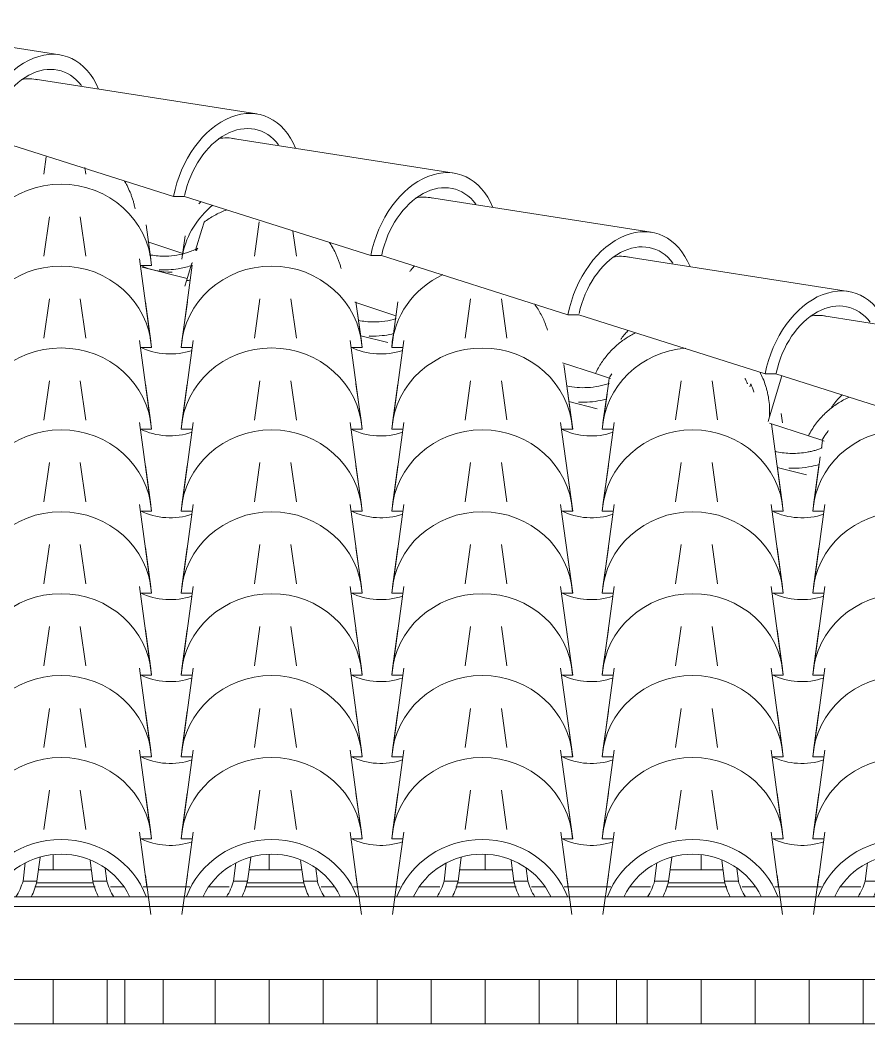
# Model space of a CAD drawing. Header units: millimetres. Extents: x -12976 to 58202, y -2238 to 7407.
# Drawn here: x 54205 to 55305, y 2606 to 3907 of the extents above; entities that cross this region are included whole.
import ezdxf

# ---------------------------------------------------------------- set-up
doc = ezdxf.new("R2010")
doc.units = ezdxf.units.MM
for name, color, linetype, lineweight in [('A-GENM', 13, 'Continuous', 9), ('A-GLAZ-CURT', 52, 'Continuous', 9), ('A-GLAZ-CWMG', 51, 'Continuous', 9), ('A-ROOF', 132, 'Continuous', 9), ('A-ROOF-OTLN', 132, 'Continuous', 9), ('A-ROOF-PATT', 132, 'Continuous', 9)]:
    doc.layers.add(name, color=color, linetype=linetype, lineweight=lineweight)

# ---------------------------------------------------------------- blocks, each defined once
blk = doc.blocks.new('Rectangular Mullion - Ripa-3919994-FACHADA LATERAL ESQUERDA')
at = {"layer": 'A-GLAZ-CWMG'}
for p, q in [((20139.6, 2805.9), (20071.2, 2805.9)), ((20412.5, 2805.9), (20344.1, 2805.9)), ((20685.4, 2805.9), (20616.9, 2805.9)), ((20958.3, 2805.9), (20889.8, 2805.9)), ((20142.6, 2788.7), (20068.3, 2788.7)), ((20415.4, 2788.7), (20341.1, 2788.7)), ((20688.3, 2788.7), (20614, 2788.7)), ((20961.2, 2788.7), (20886.9, 2788.7))]:
    blk.add_line(p, q, dxfattribs=at)
blk = doc.blocks.new('Rectangular Mullion - Caibro-3920090-FACHADA LATERAL ESQUERDA')
at = {"layer": 'A-GLAZ-CWMG'}
for p, q in [((20182.9, 2663.5), (20182.9, 2606)), ((20232.9, 2663.5), (20182.9, 2663.5)), ((20232.9, 2606), (20232.9, 2663.5)), ((20182.9, 2606), (20232.9, 2606))]:
    blk.add_line(p, q, dxfattribs=at)
blk = doc.blocks.new('Rectangular Mullion - Caibro-3920091-FACHADA LATERAL ESQUERDA')
at = {"layer": 'A-GLAZ-CWMG'}
for p, q in [((20770.2, 2663.5), (20770.2, 2606)), ((20820.2, 2663.5), (20770.2, 2663.5)), ((20820.2, 2606), (20820.2, 2663.5)), ((20770.2, 2606), (20820.2, 2606))]:
    blk.add_line(p, q, dxfattribs=at)
blk = doc.blocks.new('COLONIAL BASE - COLONIAL BASE-3960684-FACHADA LATERAL ESQUERDA')
at = {"layer": 'A-GLAZ-CURT'}
for p, q in [((3752.8, 2908.8), (3760, 2858)), ((3978.5, 2858), (3985.6, 2908.8)), ((3889.4, 2783.5), (3899, 2854.7)), ((4102.5, 2854.7), (4112.1, 2783.5)), ((3765.4, 2818), (3769, 2791.1)), ((3951.4, 2791.1), (3954.2, 2814.6)), ((3969.4, 2791.1), (3973.6, 2821.9)), ((3787.1, 2791.1), (3785.1, 2807.3)), ((3891.5, 2798.8), (3884.4, 2748)), ((4117.1, 2748), (4110, 2798.8)), ((3769, 2791.1), (3787.1, 2791.1)), ((3951.4, 2791.1), (3969.4, 2791.1))]:
    blk.add_line(p, q, dxfattribs=at)
for centre, major_axis, start_param, end_param in [((4000.7, 2732.6), (117.5, 0), 0.348057, 2.793536), ((4000.7, 2732.6), (97.5, 0), 0.425177, 2.716415), ((3869.2, 2812.9), (102.8, 0), 3.36491, 3.584479), ((3869.2, 2812.9), (85.3, 0), 3.411763, 3.68386), ((3869.2, 2812.9), (85.3, 0), 5.740918, 6.013015), ((3869.2, 2812.9), (102.8, 0), 5.840299, 6.059868)]:
    blk.add_ellipse(centre, major_axis=major_axis, ratio=0.957826, start_param=start_param, end_param=end_param, dxfattribs=at)
blk = doc.blocks.new('COLONIAL BASE - COLONIAL BASE-V208-FACHADA LATERAL ESQUERDA')
at = {"layer": 'A-GLAZ-CURT'}
for p, q in [((4298.6, 3015), (4305.7, 2964.1)), ((4524.3, 2964.1), (4531.4, 3015)), ((4429.2, 2845.9), (4444.8, 2960.8)), ((4648.2, 2960.8), (4663.8, 2845.9)), ((4437.2, 2905), (4430.1, 2854.2)), ((4662.9, 2854.2), (4655.8, 2905)), ((4443.6, 2845.9), (4429.2, 2845.9)), ((4663.8, 2845.9), (4649.4, 2845.9))]:
    blk.add_line(p, q, dxfattribs=at)
for centre, major_axis, start_param, end_param in [((4546.5, 2838.8), (117.5, 0), 0.063873, 3.077719), ((4415, 2919.1), (85.3, 0), 4.240455, 5.051809)]:
    blk.add_ellipse(centre, major_axis=major_axis, ratio=0.957826, start_param=start_param, end_param=end_param, dxfattribs=at)
blk = doc.blocks.new('COLONIAL BASE - COLONIAL BASE-V249-FACHADA LATERAL ESQUERDA')
at = {"layer": 'A-GLAZ-CURT'}
for p, q in [((20671.2, 3015), (20678.3, 2964.1)), ((20896.9, 2964.1), (20904, 3015)), ((20801.8, 2845.9), (20817.4, 2960.8)), ((21020.8, 2960.8), (21036.4, 2845.9)), ((20809.8, 2905), (20802.7, 2854.2)), ((21035.5, 2854.2), (21028.4, 2905)), ((20816.2, 2845.9), (20801.8, 2845.9)), ((21036.4, 2845.9), (21022.2, 2845.9))]:
    blk.add_line(p, q, dxfattribs=at)
for centre, major_axis, start_param, end_param in [((20919.1, 2838.8), (117.5, 0), 0.063873, 3.077719), ((20787.6, 2919.1), (85.3, 0), 4.240455, 5.051809)]:
    blk.add_ellipse(centre, major_axis=major_axis, ratio=0.957826, start_param=start_param, end_param=end_param, dxfattribs=at)
blk = doc.blocks.new('COLONIAL BASE - COLONIAL BASE-V250-FACHADA LATERAL ESQUERDA')
at = {"layer": 'A-GLAZ-CURT'}
for p, q in [((20944.1, 3015), (20951.2, 2964.1)), ((21169.7, 2964.1), (21176.9, 3015)), ((21074.7, 2845.9), (21090.3, 2960.8)), ((21293.7, 2960.8), (21309.2, 2845.9)), ((21082.7, 2905), (21075.6, 2854.2)), ((21308.4, 2854.2), (21301.2, 2905)), ((21089.1, 2845.9), (21074.7, 2845.9)), ((21309.2, 2845.9), (21294.9, 2845.9))]:
    blk.add_line(p, q, dxfattribs=at)
for centre, major_axis, start_param, end_param in [((21192, 2838.8), (117.5, 0), 0.063873, 3.077719), ((21060.5, 2919.1), (85.3, 0), 4.243893, 5.051809)]:
    blk.add_ellipse(centre, major_axis=major_axis, ratio=0.957826, start_param=start_param, end_param=end_param, dxfattribs=at)
blk = doc.blocks.new('COLONIAL BASE - COLONIAL BASE-V254-FACHADA LATERAL ESQUERDA')
at = {"layer": 'A-GLAZ-CURT'}
for p, q in [((20671.2, 3439.6), (20678.3, 3388.8)), ((20896.9, 3388.8), (20904, 3439.6)), ((20801.8, 3270.6), (20817.4, 3385.4)), ((21021, 3383.9), (21036.4, 3270.6)), ((20809.8, 3329.6), (20802.7, 3278.8)), ((21035.5, 3278.8), (21028.4, 3329.6)), ((20816.2, 3270.6), (20801.8, 3270.6)), ((21036.4, 3270.6), (21022.2, 3270.6))]:
    blk.add_line(p, q, dxfattribs=at)
for centre, major_axis, start_param, end_param in [((20919.1, 3263.4), (117.5, 0), 0.063873, 3.077719), ((20787.6, 3343.7), (85.3, 0), 4.240455, 5.051809)]:
    blk.add_ellipse(centre, major_axis=major_axis, ratio=0.957826, start_param=start_param, end_param=end_param, dxfattribs=at)
blk = doc.blocks.new('Colonial cumeeira - hip-4041867-FACHADA LATERAL ESQUERDA')
at = {"layer": 'A-GENM', "color": 8}
for p, q in [((20098.7, 3862), (19811.3, 3907)), ((20354.2, 3785.4), (20066.9, 3830.4)), ((20246.1, 3678.4), (20004.7, 3755.1)), ((20609.8, 3708.7), (20322.4, 3753.7)), ((20246.1, 3678.4), (20260.3, 3678.4)), ((20501.7, 3601.8), (20260.2, 3678.4)), ((20865.3, 3632), (20578, 3677)), ((20501.7, 3601.8), (20515.9, 3601.8)), ((20757.2, 3525.1), (20515.8, 3601.8)), ((21120.9, 3555.4), (20833.5, 3600.4)), ((20757.2, 3525.1), (20771.4, 3525.1)), ((21012.8, 3448.4), (20771.3, 3525.1)), ((21376.4, 3478.7), (21089.1, 3523.7)), ((21012.8, 3448.4), (21027, 3448.4)), ((21268.3, 3371.8), (21026.9, 3448.4))]:
    blk.add_line(p, q, dxfattribs=at)
for centre, major_axis, start_param, end_param in [((20072.4, 3747.8), (33.8, 112.5), 5.57005, 7.994719), ((20072.4, 3747.8), (28, 93.4), 5.80919, 7.969917), ((20044.5, 3733.1), (28.7, 95.8), 0.043599, 0.345399), ((20327.9, 3671.1), (33.8, 112.5), 5.57005, 7.994719), ((20327.9, 3671.1), (28, 93.4), 5.80919, 7.969917), ((20300.1, 3656.5), (28.7, 95.8), 0.043599, 0.345399), ((20583.5, 3594.4), (33.8, 112.5), 5.57005, 7.994719), ((20583.5, 3594.4), (28, 93.4), 5.80919, 7.969917), ((20555.6, 3579.8), (28.7, 95.8), 0.043599, 0.345399), ((20839.1, 3517.8), (33.8, 112.5), 5.57005, 7.994719), ((20839.1, 3517.8), (28, 93.4), 5.810877, 7.964837), ((20811.2, 3503.1), (28.7, 95.8), 0.043599, 0.345399), ((21094.6, 3441.1), (33.8, 112.5), 5.57005, 7.994719), ((21094.6, 3441.1), (28, 93.4), 5.80919, 7.969917), ((21066.7, 3426.5), (28.7, 95.8), 0.043599, 0.345399)]:
    blk.add_ellipse(centre, major_axis=major_axis, ratio=0.691714, start_param=start_param, end_param=end_param, dxfattribs=at)

msp = doc.modelspace()

# ---------------------------------------------------------------- hatches: boundary and pattern name
at = {"layer": 'A-ROOF-PATT'}
h = msp.add_hatch(dxfattribs=at)
h.set_pattern_fill('FP_21', color=256, style=0, pattern_type=2)
h.set_pattern_definition([(90, (34157.68, 5650.85), (-70, 4e-15), [])])
h.paths.add_polyline_path([(57208.1, 2606), (57016.2, 2663.6), (56740, 2663.5), (56740, 2606), (57165.6, 2606)])
h.paths.add_polyline_path([(37481.1, 2606), (37894.7, 2606), (37894.7, 2663.6), (37618.5, 2663.6), (37426.6, 2606)])
h.paths.add_polyline_path([(37944.7, 2606), (38482, 2606), (38482, 2663.6), (37944.7, 2663.5), (37944.7, 2645.2)])
h.paths.add_polyline_path([(38532, 2606), (39069.4, 2606), (39069.4, 2663.6), (38532, 2663.5), (38532, 2645.2)])
h.paths.add_polyline_path([(39119.4, 2606), (39656.7, 2606), (39656.7, 2663.6), (39119.4, 2663.5), (39119.4, 2645.2)])
h.paths.add_polyline_path([(39706.7, 2606), (40244.1, 2606), (40243.8, 2663.6), (39706.7, 2663.5), (39706.7, 2608.1)])
h.paths.add_polyline_path([(56690, 2606), (56690, 2663.6), (56152.6, 2663.5), (56152.6, 2606), (56474.9, 2606)])
h.paths.add_polyline_path([(40294.1, 2606), (40831.4, 2606), (40831.4, 2663.6), (40294.1, 2663.5), (40294.1, 2645.2)])
h.paths.add_polyline_path([(40881.4, 2606), (41418.8, 2606), (41418.8, 2663.6), (40881.4, 2663.5), (40881.4, 2645.2)])
h.paths.add_polyline_path([(41468.8, 2606), (42006.2, 2606), (42006.2, 2663.6), (41468.8, 2663.5), (41468.8, 2645.2)])
h.paths.add_polyline_path([(42056.2, 2606), (42593.5, 2606), (42593.5, 2663.6), (42056.2, 2663.5), (42056.2, 2645.2)])
h.paths.add_polyline_path([(42643.5, 2606), (43180.9, 2606), (43180.9, 2663.6), (42643.5, 2663.5), (42643.5, 2608.1)])
h.paths.add_polyline_path([(56102.6, 2606), (56102.6, 2663.6), (55565.3, 2663.5), (55565.3, 2606), (55784.2, 2606)])
h.paths.add_polyline_path([(43230.9, 2606), (43768.2, 2606), (43768.2, 2663.6), (43230.9, 2663.5), (43230.9, 2645.2)])
h.paths.add_polyline_path([(43818.2, 2606), (44355.6, 2606), (44355.6, 2663.6), (43818.2, 2663.5), (43818.2, 2645.2)])
h.paths.add_polyline_path([(55515.3, 2606), (55515.3, 2663.6), (54977.9, 2663.5), (54977.9, 2606), (55438.8, 2606)])
h.paths.add_polyline_path([(44405.6, 2606), (44942.9, 2606), (44942.9, 2663.6), (44405.6, 2663.5), (44405.6, 2645.2)])
h.paths.add_polyline_path([(44992.9, 2606), (45530.3, 2606), (45530.3, 2663.6), (44992.9, 2663.5), (44992.9, 2645.2)])
h.paths.add_polyline_path([(45580.3, 2606), (46117.6, 2606), (46117.6, 2663.6), (45580.3, 2663.5), (45580.3, 2645.2)])
h.paths.add_polyline_path([(46167.6, 2606), (46705, 2606), (46705, 2663.6), (46167.6, 2663.5), (46167.6, 2645.2)])
h.paths.add_polyline_path([(46755, 2606), (47292.3, 2606), (47292.3, 2663.6), (46755, 2663.5), (46755, 2645.2)])
h.paths.add_polyline_path([(47342.3, 2606), (47879.7, 2606), (47879.7, 2663.6), (47342.3, 2663.5), (47342.3, 2645.2)])
h.paths.add_polyline_path([(47929.7, 2606), (48467, 2606), (48467, 2663.6), (47929.7, 2663.5), (47929.7, 2645.2)])
h.paths.add_polyline_path([(48517, 2606), (49054.4, 2606), (49054.4, 2663.6), (48517, 2663.5), (48517, 2645.2)])
h.paths.add_polyline_path([(49104.4, 2606), (49641.7, 2606), (49641.7, 2663.6), (49104.4, 2663.5), (49104.4, 2645.2)])
h.paths.add_polyline_path([(49691.7, 2606), (50229.1, 2606), (50229.1, 2663.6), (49691.7, 2663.5), (49691.7, 2645.2)])
h.paths.add_polyline_path([(50279.1, 2606), (50816.4, 2606), (50816.4, 2663.6), (50279.1, 2663.5), (50279.1, 2645.2)])
h.paths.add_polyline_path([(50866.4, 2606), (51403.8, 2606), (51403.8, 2663.6), (50866.4, 2663.5), (50866.4, 2645.2)])
h.paths.add_polyline_path([(51453.8, 2606), (51991.2, 2606), (51991.2, 2663.6), (51453.8, 2663.5), (51453.8, 2645.2)])
h.paths.add_polyline_path([(52041.2, 2606), (52578.5, 2606), (52578.5, 2663.6), (52041.2, 2663.5), (52041.2, 2645.2)])
h.paths.add_polyline_path([(52628.5, 2606), (53165.9, 2606), (53165.9, 2663.6), (52628.5, 2663.5), (52628.5, 2645.2)])
h.paths.add_polyline_path([(53215.9, 2606), (53753.2, 2606), (53753.2, 2663.6), (53215.9, 2663.5), (53215.9, 2645.2)])
h.paths.add_polyline_path([(53803.2, 2606), (54340.6, 2606), (54340.6, 2663.6), (53803.2, 2663.5), (53803.2, 2645.2)])
h.paths.add_polyline_path([(54927.9, 2606), (54927.9, 2663.6), (54390.6, 2663.5), (54390.6, 2606), (54748.2, 2606)])
h.paths.add_polyline_path([(40357.1, 2805.9), (40380.6, 2805.9), (40378.7, 2818.1), (40365.2, 2823.1), (40340.9, 2825.9), (40317.4, 2823.1), (40314.3, 2821.5), (40312.1, 2805.9), (40351.7, 2805.9)])
h.paths.add_polyline_path([(50141, 2805.9), (50204.2, 2805.9), (50202.5, 2818), (50189, 2823.1), (50165, 2826), (50141, 2823.1), (50137.9, 2821.9), (50135.8, 2805.9)])
h.paths.add_polyline_path([(49931.3, 2805.9), (49929.6, 2818), (49916.2, 2823.1), (49892.1, 2826), (49868.1, 2823.1), (49865, 2821.9), (49862.9, 2805.9), (49921.3, 2805.9)])
h.paths.add_polyline_path([(44132.4, 2805.9), (44200.9, 2805.9), (44199.2, 2818), (44185.7, 2823.1), (44161.7, 2826), (44137.7, 2823.1), (44134.6, 2821.9), (44132.5, 2806.6)])
h.paths.add_polyline_path([(40585, 2805.9), (40653.5, 2805.9), (40651.8, 2818), (40638.3, 2823.1), (40613.4, 2825.9), (40589.2, 2822.7), (40587.1, 2821.5), (40585.3, 2807.6)])
h.paths.add_polyline_path([(50423.6, 2805.9), (50477, 2805.9), (50475.4, 2818), (50461.9, 2823.1), (50437.9, 2826), (50413.9, 2823.1), (50410.8, 2821.9), (50408.7, 2805.9), (50413.9, 2805.9)])
h.paths.add_polyline_path([(56417.1, 2805.9), (56477.1, 2805.9), (56477.1, 2818.6), (56465.2, 2823.1), (56441.2, 2826), (56417.1, 2823.1), (56414, 2821.9), (56412, 2805.9)])
h.paths.add_polyline_path([(49611.2, 2805.9), (49641.7, 2805.9), (49641.7, 2823.3), (49619.3, 2826), (49595.2, 2823.1), (49592.1, 2821.9), (49590, 2805.9), (49605, 2805.9)])
h.paths.add_polyline_path([(55047.5, 2805.9), (55115.9, 2805.9), (55114.3, 2818), (55100.8, 2823.1), (55076.8, 2826), (55052.8, 2823.1), (55049.7, 2821.9), (55047.6, 2806.6)])
h.paths.add_polyline_path([(54834.5, 2805.9), (54843.1, 2805.9), (54841.4, 2818), (54827.9, 2823.1), (54803.9, 2826), (54779.9, 2823.1), (54776.8, 2821.9), (54774.7, 2805.9), (54833.1, 2805.9)])
h.paths.add_polyline_path([(49385.5, 2805.9), (49383.9, 2818), (49370.4, 2823.1), (49346.4, 2826), (49322.3, 2823.1), (49319.2, 2821.9), (49317.2, 2805.9), (49375.6, 2805.9)])
h.paths.add_polyline_path([(50686.7, 2805.9), (50749.9, 2805.9), (50748.3, 2818), (50733.6, 2823.3), (50710.8, 2826), (50686.7, 2823.1), (50683.6, 2821.9), (50681.6, 2805.9)])
h.paths.add_polyline_path([(40887.2, 2805.9), (40926.4, 2805.9), (40924.7, 2818), (40911.2, 2823.1), (40887.2, 2826), (40881.4, 2825.3), (40881.4, 2805.9)])
h.paths.add_polyline_path([(40107.7, 2805.9), (40106.1, 2818), (40092.6, 2823.1), (40068.6, 2826), (40044.5, 2823.1), (40041.4, 2821.9), (40039.4, 2805.9), (40097.8, 2805.9)])
h.paths.add_polyline_path([(49104.4, 2805.9), (49112.7, 2805.9), (49111, 2818), (49104.4, 2820.5), (49104.4, 2814.6)])
h.paths.add_polyline_path([(49050, 2805.9), (49054.4, 2805.9), (49054.4, 2823.7), (49049.5, 2823.1), (49046.4, 2821.9), (49044.3, 2805.9), (49049.5, 2805.9)])
h.paths.add_polyline_path([(51007.7, 2805.9), (51022.8, 2805.9), (51021.2, 2818), (51007.7, 2823.1), (50983.6, 2826), (50959.6, 2823.1), (50956.5, 2821.9), (50954.4, 2805.9), (50983.6, 2805.9)])
h.paths.add_polyline_path([(41145.8, 2805.9), (41199.2, 2805.9), (41197.6, 2818), (41184.1, 2823.1), (41160.1, 2826), (41136, 2823.1), (41132.9, 2821.9), (41130.9, 2805.9), (41136, 2805.9)])
h.paths.add_polyline_path([(48834.2, 2805.9), (48839.8, 2805.9), (48838.1, 2818), (48824.6, 2823.1), (48800.6, 2826), (48776.6, 2823.1), (48773.5, 2821.9), (48771.4, 2805.9), (48829.8, 2805.9)])
h.paths.add_polyline_path([(56207.5, 2805.9), (56205.8, 2818), (56192.3, 2823.1), (56168.3, 2826), (56152.6, 2824.1), (56152.6, 2805.9), (56197.5, 2805.9)])
h.paths.add_polyline_path([(41408.9, 2805.9), (41418.8, 2805.9), (41418.7, 2824.3), (41408.9, 2823.1), (41405.8, 2821.9), (41403.7, 2805.9)])
h.paths.add_polyline_path([(48566.9, 2805.9), (48565.3, 2818), (48551.8, 2823.1), (48527.7, 2826), (48517, 2824.7), (48517, 2805.9), (48556.9, 2805.9)])
h.paths.add_polyline_path([(51256.5, 2805.9), (51295.7, 2805.9), (51294, 2818), (51280.5, 2823.1), (51256.5, 2826), (51232.5, 2823.1), (51229.4, 2821.9), (51227.3, 2805.9), (51242.3, 2805.9)])
h.paths.add_polyline_path([(39834.9, 2805.9), (39833.2, 2818), (39819.7, 2823.1), (39795.7, 2826), (39771.7, 2823.1), (39768.6, 2821.9), (39766.5, 2805.9), (39824.9, 2805.9)])
h.paths.add_polyline_path([(48294, 2805.9), (48292.4, 2818), (48278.9, 2823.1), (48254.9, 2826), (48229.8, 2822.7), (48227.7, 2821.9), (48225.7, 2805.9), (48284.1, 2805.9)])
h.paths.add_polyline_path([(41472.1, 2805.9), (41470.5, 2818), (41468.8, 2818.7), (41468.8, 2805.9)])
h.paths.add_polyline_path([(43864.8, 2805.9), (43928, 2805.9), (43926.4, 2818), (43912.9, 2823.1), (43888.8, 2826), (43864.8, 2823.1), (43861.7, 2821.9), (43859.6, 2805.9)])
h.paths.add_polyline_path([(41705.8, 2805.9), (41745, 2805.9), (41743.3, 2818), (41729.8, 2823.1), (41705.8, 2826), (41681.8, 2823.1), (41678.7, 2821.9), (41676.6, 2805.9), (41691.6, 2805.9)])
h.paths.add_polyline_path([(48014, 2805.9), (48021.2, 2805.9), (48019.5, 2818), (48006, 2823.1), (47982, 2826), (47958, 2823.1), (47954.9, 2821.9), (47952.8, 2805.9), (48011.2, 2805.9)])
h.paths.add_polyline_path([(51505.4, 2805.9), (51568.5, 2805.9), (51566.9, 2818), (51553.4, 2823.1), (51529.4, 2826), (51505.4, 2823.1), (51502.3, 2821.9), (51500.2, 2805.9)])
h.paths.add_polyline_path([(55608.3, 2805.9), (55661.7, 2805.9), (55660.1, 2818), (55646.6, 2823.1), (55622.5, 2826), (55598.5, 2823.1), (55595.4, 2821.9), (55593.3, 2805.9), (55598.5, 2805.9)])
h.paths.add_polyline_path([(39553.1, 2805.9), (39562, 2805.9), (39560.3, 2818), (39546.8, 2823.1), (39522.8, 2826), (39498.8, 2823.1), (39495.7, 2821.9), (39493.6, 2805.9), (39552, 2805.9)])
h.paths.add_polyline_path([(41964.5, 2805.9), (42006.2, 2805.9), (42006.2, 2821.8), (42002.7, 2823.1), (41978.7, 2826), (41954.7, 2823.1), (41951.6, 2821.9), (41949.5, 2805.9), (41954.7, 2805.9)])
h.paths.add_polyline_path([(51802.3, 2805.9), (51841.4, 2805.9), (51839.8, 2818), (51826.3, 2823.1), (51802.3, 2826), (51778.2, 2823.1), (51775.1, 2821.9), (51773.1, 2805.9), (51788, 2805.9)])
h.paths.add_polyline_path([(55388.8, 2805.9), (55387.2, 2818), (55373.7, 2823.1), (55349.7, 2826), (55325.6, 2823.1), (55322.5, 2821.9), (55320.5, 2805.9), (55378.9, 2805.9)])
h.paths.add_polyline_path([(47748.3, 2805.9), (47746.6, 2818), (47733.1, 2823.1), (47709.1, 2826), (47685.1, 2823.1), (47682, 2821.9), (47679.9, 2805.9), (47738.3, 2805.9)])
h.paths.add_polyline_path([(52060.9, 2805.9), (52114.3, 2805.9), (52112.7, 2818), (52099.2, 2823.1), (52075.1, 2826), (52051.1, 2823.1), (52048, 2821.9), (52045.9, 2805.9), (52051.1, 2805.9)])
h.paths.add_polyline_path([(47475.4, 2805.9), (47473.8, 2818), (47460.3, 2823.1), (47436.2, 2826), (47412.2, 2823.1), (47409.1, 2821.9), (47407, 2805.9), (47465.4, 2805.9)])
h.paths.add_polyline_path([(39289.1, 2805.9), (39287.5, 2818), (39274, 2823.1), (39249.9, 2826), (39225.9, 2823.1), (39222.8, 2821.9), (39220.7, 2805.9), (39279.1, 2805.9)])
h.paths.add_polyline_path([(47193.8, 2805.9), (47202.5, 2805.9), (47200.9, 2818), (47187.4, 2823.1), (47163.4, 2826), (47139.3, 2823.1), (47136.2, 2821.9), (47134.2, 2805.9), (47192.6, 2805.9)])
h.paths.add_polyline_path([(55934.6, 2805.9), (55932.9, 2818), (55919.4, 2823.1), (55895.4, 2826), (55870.5, 2822.8), (55868.3, 2821.9), (55866.2, 2805.9), (55924.6, 2805.9)])
h.paths.add_polyline_path([(52324, 2805.9), (52387.2, 2805.9), (52385.5, 2818), (52372, 2823.1), (52348, 2826), (52324, 2823.1), (52320.9, 2821.9), (52318.8, 2805.9)])
h.paths.add_polyline_path([(52628.5, 2805.9), (52660.1, 2805.9), (52658.4, 2818), (52644.9, 2823.1), (52628.5, 2825.1), (52628.5, 2823.1)])
h.paths.add_polyline_path([(46929.6, 2805.9), (46928, 2818), (46914.5, 2823.1), (46890.5, 2826), (46866.5, 2823.1), (46863.4, 2821.9), (46861.3, 2805.9), (46919.7, 2805.9)])
h.paths.add_polyline_path([(39016.2, 2805.9), (39014.6, 2818), (39001.1, 2823.1), (38977.1, 2826), (38953, 2823.1), (38949.9, 2821.9), (38947.8, 2805.9), (39006.3, 2805.9)])
h.paths.add_polyline_path([(42524.5, 2805.9), (42563.6, 2805.9), (42562, 2818), (42548.5, 2823.1), (42524.5, 2826), (42500.4, 2823.1), (42497.3, 2821.9), (42495.3, 2805.9), (42510.2, 2805.9)])
h.paths.add_polyline_path([(52917.8, 2805.9), (52932.9, 2805.9), (52931.3, 2818), (52917.8, 2823.1), (52893.8, 2826), (52869.7, 2823.1), (52866.6, 2821.9), (52864.6, 2805.9), (52893.8, 2805.9)])
h.paths.add_polyline_path([(46656.8, 2805.9), (46655.1, 2818), (46641.6, 2823.1), (46617.6, 2826), (46593.6, 2823.1), (46590.5, 2821.9), (46588.3, 2805.9), (46646.8, 2805.9)])
h.paths.add_polyline_path([(38743.3, 2805.9), (38741.7, 2818), (38728.2, 2823.1), (38704.2, 2826), (38680.2, 2823.1), (38677.1, 2821.9), (38675, 2805.9), (38733.4, 2805.9)])
h.paths.add_polyline_path([(53142.6, 2805.9), (53165.9, 2805.9), (53165.9, 2825.9), (53142.6, 2823.1), (53139.5, 2821.9), (53137.4, 2805.9)])
h.paths.add_polyline_path([(46383.9, 2805.9), (46382.2, 2818), (46368.8, 2823.1), (46344.7, 2826), (46320.7, 2823.1), (46317.6, 2821.9), (46315.5, 2805.9), (46373.9, 2805.9)])
h.paths.add_polyline_path([(44420.3, 2805.9), (44473.8, 2805.9), (44472.1, 2818), (44458.6, 2823.1), (44434.6, 2826), (44410.6, 2823.1), (44407.5, 2821.9), (44405.6, 2805.9), (44410.6, 2805.9)])
h.paths.add_polyline_path([(42783.1, 2805.9), (42836.5, 2805.9), (42834.8, 2818), (42821.4, 2823.1), (42797.3, 2826), (42773.3, 2823.1), (42770.2, 2821.9), (42768.1, 2805.9), (42773.3, 2805.9)])
h.paths.add_polyline_path([(53478.7, 2805.9), (53477.3, 2814.6), (53477.3, 2805.9)])
h.paths.add_polyline_path([(53698.2, 2805.9), (53751.6, 2805.9), (53749.9, 2818), (53736.4, 2823.1), (53712.1, 2826), (53688.4, 2823.1), (53685.3, 2821.9), (53683.2, 2805.9), (53688.4, 2805.9)])
h.paths.add_polyline_path([(38470.5, 2805.9), (38468.8, 2818), (38455.3, 2823.1), (38430.8, 2825.9), (38407.3, 2823.1), (38404.2, 2821.9), (38402.1, 2805.9), (38460.5, 2805.9)])
h.paths.add_polyline_path([(46111, 2805.9), (46109.4, 2818), (46095.9, 2823.1), (46071.9, 2826), (46047.8, 2823.1), (46044.7, 2821.9), (46042.7, 2805.9), (46101.1, 2805.9)])
h.paths.add_polyline_path([(53971, 2805.9), (54024.4, 2805.9), (54022.8, 2818), (54009.3, 2823.1), (53985.3, 2826), (53961.3, 2823.1), (53958.2, 2821.9), (53956.1, 2805.9), (53961.3, 2805.9)])
h.paths.add_polyline_path([(45510.3, 2805.9), (45530.3, 2805.9), (45530.3, 2825.5), (45526.1, 2826), (45502.1, 2823.1), (45499, 2821.9), (45496.9, 2805.9), (45502.1, 2805.9)])
h.paths.add_polyline_path([(43046.2, 2805.9), (43109.4, 2805.9), (43107.7, 2818), (43092.9, 2823.3), (43070.2, 2826), (43046.2, 2823.1), (43043.1, 2821.9), (43041, 2805.9)])
h.paths.add_polyline_path([(43655.1, 2805.9), (43653.5, 2818), (43640, 2823.1), (43616, 2826), (43591.9, 2823.1), (43588.8, 2821.9), (43586.8, 2805.9), (43654.1, 2805.9)])
h.paths.add_polyline_path([(38197.6, 2805.9), (38195.9, 2818), (38182.5, 2823.1), (38158.4, 2825.6), (38157.3, 2825.3), (38157.3, 2805.9), (38187.6, 2805.9)])
h.paths.add_polyline_path([(45292.4, 2805.9), (45290.7, 2818), (45277.2, 2823.1), (45251.3, 2825.8), (45229.2, 2823.1), (45226.1, 2821.9), (45224, 2805.9), (45282.4, 2805.9)])
h.paths.add_polyline_path([(54228.9, 2805.9), (54297.3, 2805.9), (54295.7, 2818), (54282.2, 2823.1), (54258.2, 2826), (54234.1, 2823.1), (54231, 2821.9), (54229, 2806.6)])
h.paths.add_polyline_path([(43343.1, 2805.9), (43382.2, 2805.9), (43380.6, 2818), (43367.1, 2823.1), (43343.1, 2826), (43319.1, 2823.1), (43316, 2821.9), (43313.9, 2805.9), (43328.8, 2805.9)])
h.paths.add_polyline_path([(45019.5, 2805.9), (45017.9, 2818), (45004.4, 2823.1), (44992.9, 2824.5), (44992.9, 2805.9), (45009.5, 2805.9)])
h.paths.add_polyline_path([(54555.1, 2805.9), (54570.2, 2805.9), (54568.5, 2818), (54555.1, 2823.1), (54531, 2826), (54507, 2823.1), (54503.9, 2821.9), (54501.8, 2805.9), (54531, 2805.9)])
h.paths.add_polyline_path([(44746.6, 2805.9), (44745, 2818), (44731.5, 2823.1), (44707.5, 2826), (44683.4, 2823.1), (44680.3, 2821.9), (44678.3, 2805.9), (44736.7, 2805.9)])

# ---------------------------------------------------------------- linework, layer by layer
at = {"layer": 'A-GLAZ-CURT'}
for p, q in [((54235.9, 3707.2), (54239, 3729.9)), ((54289.1, 3715.9), (54290.3, 3707.2)), ((54283.1, 3651.9), (54290.3, 3601.1)), ((54440.6, 3635.7), (54443.4, 3645)), ((54443.4, 3645), (54443.4, 3645)), ((54508.8, 3601.1), (54515, 3645.5)), ((54374.5, 3597.2), (54368.3, 3641.5)), ((54432.5, 3608.8), (54440.6, 3635.7)), ((54558.7, 3633.3), (54563.1, 3601.1)), ((54416, 3604.6), (54370.4, 3619.5)), ((54418.9, 3627.4), (54414.6, 3597.2)), ((54433.4, 3608.5), (54432.5, 3608.8)), ((54374.5, 3595.9), (54375.4, 3589)), ((54420.6, 3569.1), (54427.4, 3591.8)), ((54375.4, 3589), (54361, 3589)), ((54363.4, 3586.6), (54421.6, 3572.2)), ((54413.8, 3482.9), (54428.2, 3589.3)), ((54420.6, 3569.1), (54418.5, 3562)), ((54421.8, 3541.9), (54414.6, 3491.1)), ((54556, 3545.7), (54563.1, 3494.9)), ((54692.2, 3523.9), (54639, 3541.3)), ((54647.4, 3491.1), (54640.3, 3541.9)), ((54694.6, 3541.9), (54687.5, 3491.1)), ((54781.7, 3494.9), (54788.8, 3545.7)), ((54828.9, 3545.7), (54836, 3494.9)), ((54641.1, 3535.9), (54643.5, 3518.1)), ((54643.6, 3517.4), (54648.3, 3482.9)), ((54691.7, 3520), (54692.4, 3525.6)), ((54686.6, 3482.9), (54689.3, 3502.6)), ((54646.5, 3497.9), (54681.6, 3489.3)), ((54686.6, 3376.7), (54702.2, 3491.6)), ((54428.1, 3482.9), (54413.8, 3482.9)), ((54648.3, 3482.9), (54633.9, 3482.9)), ((54701, 3482.9), (54686.6, 3482.9)), ((54950.7, 3448.9), (54907.9, 3462.9)), ((54909.8, 3460.8), (54921.2, 3376.7)), ((54968.7, 3443), (54950.7, 3448.9)), ((54694.6, 3435.8), (54687.5, 3384.9)), ((54920.3, 3384.9), (54913.2, 3435.8)), ((54967.5, 3435.8), (54960.4, 3384.9)), ((54967.6, 3436.1), (54968.5, 3443.1)), ((54970.2, 3442.5), (54968.7, 3443)), ((55101.8, 3439.6), (55108.9, 3388.8)), ((55150.7, 3431.6), (55151.9, 3435.4)), ((55176.3, 3392.9), (55192.2, 3445.9)), ((54959.5, 3376.7), (54965.7, 3422)), ((54916.2, 3412.6), (54953.1, 3403.4)), ((55193.2, 3384.9), (55191.5, 3397)), ((55176.3, 3392.9), (55174.4, 3386.8)), ((55226.6, 3368.3), (55176.3, 3384.7)), ((54701, 3376.7), (54686.6, 3376.7)), ((54921.2, 3376.7), (54906.8, 3376.7)), ((54973.9, 3376.7), (54959.5, 3376.7)), ((55244.2, 3362.5), (55226.6, 3368.3)), ((55243.5, 3352.3), (55244.8, 3362)), ((55247.3, 3361.5), (55244.2, 3362.5)), ((55232.4, 3270.6), (55242, 3341.1)), ((55186.4, 3327.1), (55224.1, 3317.7)), ((55240.4, 3329.6), (55233.3, 3278.8)), ((55246.8, 3270.6), (55232.4, 3270.6))]:
    msp.add_line(p, q, dxfattribs=at)
for centre, major_axis, start_param, end_param in [((54258.2, 3581.8), (117.5, 0), 0.063873, 3.077719), ((54531, 3581.8), (117.5, 0), 2.280367, 2.940307), ((54399.5, 3662.1), (85.3, 0), 4.240455, 4.741559), ((54531, 3475.7), (117.5, 0), 0.063873, 3.077719), ((54803.9, 3475.7), (117.5, 0), 2.019155, 3.077719), ((54399.5, 3556), (85.3, 0), 4.240455, 5.051809), ((54672.4, 3556), (85.3, 0), 4.240455, 5.051809), ((54803.9, 3369.5), (117.5, 0), 0.063873, 3.077719), ((55076.8, 3369.5), (117.5, 0), 1.646654, 3.077719), ((54672.4, 3449.8), (85.3, 0), 4.240455, 5.051809), ((54945.3, 3449.8), (85.3, 0), 4.240455, 5.051809), ((55349.7, 3263.4), (117.5, 0), 0.122605, 3.077719), ((55218.2, 3343.7), (85.3, 0), 4.243893, 5.051809)]:
    msp.add_ellipse(centre, major_axis=major_axis, ratio=0.957826, start_param=start_param, end_param=end_param, dxfattribs=at)
for points, knots in [([(54340.3, 3698.4), (54341.5, 3696.5), (54344, 3691.9), (54347, 3685.7), (54349.2, 3679.9), (54350.8, 3675.4), (54352.2, 3670.8), (54353.2, 3666.5), (54353.8, 3663.6), (54354, 3662.4)], [-0.2156845, -0.2156845, -0.2156845, -0.2156845, -0.1944444, -0.1666667, -0.1527778, -0.1388889, -0.125, -0.1111111, -0.100549, -0.100549, -0.100549, -0.100549]), ([(54439.3, 3671.8), (54438.7, 3671.1), (54437.7, 3670.1), (54436.8, 3669), (54436.5, 3668.7)], [-0.31896914, -0.31896914, -0.31896914, -0.31896914, -0.3, -0.29075262, -0.29075262, -0.29075262, -0.29075262]), ([(54443.4, 3645), (54447.8, 3648.3), (54454.6, 3652.8), (54463.9, 3657.5), (54469.3, 3659.8), (54472.3, 3660.9), (54472.9, 3661.1)], [-1, -1, -1, -1, -0.9416667, -0.9125, -0.8833333, -0.8753262, -0.8753262, -0.8753262, -0.8753262]), ([(54606, 3618.9), (54607.2, 3617), (54610, 3612.6), (54613.2, 3606.6), (54615.7, 3601), (54617.5, 3596.6), (54619.1, 3592.1), (54620.2, 3588.2), (54620.8, 3585.8), (54621, 3585)], [-0.2590482, -0.2590482, -0.2590482, -0.2590482, -0.2333333, -0.2, -0.1833333, -0.1666667, -0.15, -0.1333333, -0.1246225, -0.1246225, -0.1246225, -0.1246225]), ([(54372.6, 3603), (54378.5, 3601.8), (54389.2, 3600.6), (54404.8, 3601.5), (54416.6, 3603.9), (54426, 3607.1), (54431.4, 3609.4), (54434.5, 3610.9), (54435.2, 3611.3)], [-0.4583947, -0.4583947, -0.4583947, -0.4583947, -0.375, -0.3125, -0.25, -0.21875, -0.1875, -0.1775008, -0.1775008, -0.1775008, -0.1775008]), ([(54428.5, 3589.4), (54427.7, 3589.1), (54421.5, 3587.1), (54407, 3583.7), (54393.4, 3583), (54385.3, 3583.4)], [-0.8217665, -0.8217665, -0.8217665, -0.8217665, -0.8125, -0.75, -0.6543589, -0.6543589, -0.6543589, -0.6543589]), ([(54716.4, 3588.4), (54715.2, 3587.2), (54713.1, 3584.9), (54711.1, 3582.5), (54710.2, 3581.3), (54710.2, 3581.3)], [-0.20086784, -0.20086784, -0.20086784, -0.20086784, -0.17857143, -0.16071429, -0.15979601, -0.15979601, -0.15979601, -0.15979601]), ([(54871.5, 3539.2), (54873.2, 3537), (54876.2, 3532.6), (54880.2, 3525.7), (54883.7, 3518.7), (54886.4, 3511.9), (54887.8, 3507.3), (54888.4, 3505.3)], [-0.4560787, -0.4560787, -0.4560787, -0.4560787, -0.4, -0.35, -0.3, -0.25, -0.2129413, -0.2129413, -0.2129413, -0.2129413]), ([(54643.5, 3517.9), (54649.8, 3516.6), (54661.1, 3515.3), (54677.7, 3516.4), (54687.6, 3518.6), (54692.6, 3520.2)], [-0.4591343, -0.4591343, -0.4591343, -0.4591343, -0.375, -0.3125, -0.25, -0.25, -0.25, -0.25]), ([(54688.8, 3500.4), (54688.1, 3500.3), (54683.3, 3499.2), (54673, 3497.7), (54663.3, 3497.4), (54657.7, 3497.6), (54657.3, 3497.6)], [-0.7158008, -0.7158008, -0.7158008, -0.7158008, -0.7083333, -0.6666667, -0.6111111, -0.6075944, -0.6075944, -0.6075944, -0.6075944]), ([(54950.7, 3448.9), (54953.1, 3453.9), (54957.1, 3461), (54963.1, 3469.5), (54968.1, 3475.5), (54972.5, 3480.1), (54976.1, 3483.5), (54979.7, 3486.8), (54984.5, 3490.6), (54990.3, 3494.7), (54996.2, 3498.4), (55000.5, 3500.7), (55002.7, 3501.8), (55002.9, 3501.9)], [-1, -1, -1, -1, -0.9583333, -0.9375, -0.9166667, -0.8958333, -0.8854167, -0.875, -0.8541667, -0.8333333, -0.8125, -0.7916667, -0.7896633, -0.7896633, -0.7896633, -0.7896633]), ([(54993.5, 3504.8), (54992, 3503.4), (54988.8, 3500.1), (54985.5, 3496.1), (54983.8, 3493.6), (54983.5, 3493.2)], [-0.15265132, -0.15265132, -0.15265132, -0.15265132, -0.13157895, -0.10526316, -0.10086076, -0.10086076, -0.10086076, -0.10086076]), ([(55164.2, 3450.2), (55165.5, 3447.6), (55168, 3442.2), (55170.8, 3435), (55172.6, 3428.7), (55174.2, 3422.3), (55175.7, 3414), (55176.5, 3403.7), (55176.5, 3396.5), (55176.3, 3392.9)], [-0.164558, -0.164558, -0.164558, -0.164558, -0.1388889, -0.1111111, -0.0972222, -0.0833333, -0.0555556, -0.0277778, 0, 0, 0, 0]), ([(54913.5, 3432.9), (54922.3, 3431), (54936.1, 3429.9), (54954.8, 3432.2), (54964.2, 3434.8), (54968.7, 3436.3)], [-0.4635646, -0.4635646, -0.4635646, -0.4635646, -0.3529412, -0.2941176, -0.240387, -0.240387, -0.240387, -0.240387]), ([(55147.8, 3435.5), (55147.7, 3435.9), (55147.3, 3436.9), (55146.2, 3439.3), (55145.2, 3441.4), (55144.5, 3442.7)], [-0.82991003, -0.82991003, -0.82991003, -0.82991003, -0.82628676, -0.81801471, -0.80223073, -0.80223073, -0.80223073, -0.80223073]), ([(55151.9, 3435.4), (55153.4, 3432.1), (55154.8, 3428.5), (55156, 3424.8), (55156, 3424.6)], [-1, -1, -1, -1, -0.75, -0.7376282, -0.7376282, -0.7376282, -0.7376282]), ([(54964.8, 3415.7), (54964.8, 3415.7), (54960, 3414.5), (54950.4, 3412.6), (54938.5, 3411.7), (54931.4, 3411.8), (54928.8, 3411.9)], [-0.7244761, -0.7244761, -0.7244761, -0.7244761, -0.7236842, -0.6776316, -0.6315789, -0.6065406, -0.6065406, -0.6065406, -0.6065406]), ([(55226.6, 3368.3), (55229.4, 3373.6), (55234.1, 3381.1), (55241.2, 3390), (55247, 3396.1), (55253, 3401.6), (55259.3, 3406.6), (55265.7, 3411), (55272.5, 3414.9), (55277.2, 3417.2), (55279.6, 3418.3)], [-1, -1, -1, -1, -0.9539474, -0.9309211, -0.9078947, -0.8848684, -0.8618421, -0.8388158, -0.8157895, -0.7908669, -0.7908669, -0.7908669, -0.7908669]), ([(55270.7, 3421.3), (55269.5, 3420.2), (55266.4, 3417.4), (55262.7, 3413.3), (55259.5, 3409.1), (55257.9, 3406.7), (55257.1, 3405.4), (55257, 3405.3)], [-0.15677468, -0.15677468, -0.15677468, -0.15677468, -0.13888889, -0.11111111, -0.09722222, -0.08333333, -0.0818108, -0.0818108, -0.0818108, -0.0818108]), ([(55252.5, 3375), (55251.4, 3373.5), (55248.5, 3369.5), (55245.8, 3365.2), (55244.2, 3362.5)], [-0.04822619, -0.04822619, -0.04822619, -0.04822619, -0.02941176, 0, 0, 0, 0]), ([(55185.6, 3347.6), (55191.9, 3346.3), (55201.7, 3345.2), (55215.1, 3345.6), (55223.5, 3346.6), (55230.2, 3348.1), (55235.3, 3349.3), (55240.1, 3350.8), (55243.2, 3352), (55244.6, 3352.6)], [-0.6666667, -0.6666667, -0.6666667, -0.6666667, -0.5555556, -0.5, -0.4444444, -0.4166667, -0.3888889, -0.3611111, -0.3374193, -0.3374193, -0.3374193, -0.3374193]), ([(55240.6, 3331.1), (55237.4, 3330.1), (55228.7, 3328), (55215.6, 3326.2), (55205.8, 3326), (55201.4, 3326.2)], [-0.5857231, -0.5857231, -0.5857231, -0.5857231, -0.5384615, -0.4615385, -0.3962315, -0.3962315, -0.3962315, -0.3962315])]:
    msp.add_open_spline(points, degree=3, knots=knots, dxfattribs=at)
for points in [[(54434.6, 3610.3), (54434.2, 3609.7), (54433.8, 3609.1), (54433.4, 3608.5)], [(54435.1, 3611.1), (54434.9, 3610.9), (54434.8, 3610.7), (54434.6, 3610.4)], [(54427.4, 3591.8), (54428, 3592), (54428.5, 3592.2), (54429, 3592.4)], [(54425.7, 3570.4), (54424, 3569.9), (54422.3, 3569.5), (54420.6, 3569.1)], [(54971.8, 3448.7), (54970.7, 3446.9), (54969.7, 3445), (54968.7, 3443)], [(55183.5, 3348), (55184.1, 3347.9), (55184.7, 3347.8), (55185.2, 3347.6)]]:
    msp.add_open_spline(points, degree=3, dxfattribs=at)
at = {"layer": 'A-ROOF'}
msp.add_line((37426.6, 2606), (57208.1, 2606), dxfattribs=at)
at = {"layer": 'A-ROOF-OTLN'}
for p, q in [((54302.2, 2783.5), (54224, 2783.5)), ((54339.9, 2783.5), (54322.3, 2783.5)), ((54424.9, 2783.5), (54364.4, 2783.5)), ((54476.1, 2783.5), (54449.3, 2783.5)), ((54575, 2783.5), (54496.9, 2783.5)), ((54612.7, 2783.5), (54595.2, 2783.5)), ((54697.7, 2783.5), (54637.3, 2783.5)), ((54749, 2783.5), (54722.2, 2783.5)), ((54847.9, 2783.5), (54769.8, 2783.5)), ((54885.6, 2783.5), (54868, 2783.5)), ((54970.6, 2783.5), (54910.2, 2783.5)), ((55021.9, 2783.5), (54995.1, 2783.5)), ((55120.8, 2783.5), (55042.6, 2783.5)), ((55158.5, 2783.5), (55140.9, 2783.5)), ((55243.5, 2783.5), (55183.1, 2783.5)), ((55294.7, 2783.5), (55268, 2783.5)), ((57397.3, 2770.8), (37237.3, 2770.8)), ((57397.3, 2758.1), (37237.3, 2758.1)), ((57346.5, 2663.6), (37288.1, 2663.6))]:
    msp.add_line(p, q, dxfattribs=at)

# ---------------------------------------------------------------- block references
at = {"layer": 'A-GENM', "color": 7}
msp.add_blockref('Colonial cumeeira - hip-4041867-FACHADA LATERAL ESQUERDA', (34157.7, 0), dxfattribs=at)
at = {"layer": 'A-GLAZ-CURT'}
for name, p in [('COLONIAL BASE - COLONIAL BASE-V208-FACHADA LATERAL ESQUERDA', (49711.7, 636.9)), ('COLONIAL BASE - COLONIAL BASE-V208-FACHADA LATERAL ESQUERDA', (49711.7, 530.8)), ('COLONIAL BASE - COLONIAL BASE-V208-FACHADA LATERAL ESQUERDA', (49984.5, 530.8)), ('COLONIAL BASE - COLONIAL BASE-V208-FACHADA LATERAL ESQUERDA', (49711.7, 424.6)), ('COLONIAL BASE - COLONIAL BASE-V208-FACHADA LATERAL ESQUERDA', (49984.5, 424.6)), ('COLONIAL BASE - COLONIAL BASE-V208-FACHADA LATERAL ESQUERDA', (50257.4, 424.6)), ('COLONIAL BASE - COLONIAL BASE-V254-FACHADA LATERAL ESQUERDA', (34157.7, 0)), ('COLONIAL BASE - COLONIAL BASE-V208-FACHADA LATERAL ESQUERDA', (49711.7, 318.5)), ('COLONIAL BASE - COLONIAL BASE-V208-FACHADA LATERAL ESQUERDA', (49984.5, 318.5)), ('COLONIAL BASE - COLONIAL BASE-V208-FACHADA LATERAL ESQUERDA', (50257.4, 318.5)), ('COLONIAL BASE - COLONIAL BASE-V249-FACHADA LATERAL ESQUERDA', (34157.7, 318.5)), ('COLONIAL BASE - COLONIAL BASE-V250-FACHADA LATERAL ESQUERDA', (34157.7, 318.5)), ('COLONIAL BASE - COLONIAL BASE-V208-FACHADA LATERAL ESQUERDA', (49711.7, 212.3)), ('COLONIAL BASE - COLONIAL BASE-V208-FACHADA LATERAL ESQUERDA', (49984.5, 212.3)), ('COLONIAL BASE - COLONIAL BASE-V208-FACHADA LATERAL ESQUERDA', (50257.4, 212.3)), ('COLONIAL BASE - COLONIAL BASE-V249-FACHADA LATERAL ESQUERDA', (34157.7, 212.3)), ('COLONIAL BASE - COLONIAL BASE-V250-FACHADA LATERAL ESQUERDA', (34157.7, 212.3)), ('COLONIAL BASE - COLONIAL BASE-V208-FACHADA LATERAL ESQUERDA', (49711.7, 106.2)), ('COLONIAL BASE - COLONIAL BASE-V208-FACHADA LATERAL ESQUERDA', (49984.5, 106.2)), ('COLONIAL BASE - COLONIAL BASE-V208-FACHADA LATERAL ESQUERDA', (50257.4, 106.2)), ('COLONIAL BASE - COLONIAL BASE-V249-FACHADA LATERAL ESQUERDA', (34157.7, 106.2)), ('COLONIAL BASE - COLONIAL BASE-V250-FACHADA LATERAL ESQUERDA', (34157.7, 106.2)), ('COLONIAL BASE - COLONIAL BASE-V208-FACHADA LATERAL ESQUERDA', (49711.7, 0)), ('COLONIAL BASE - COLONIAL BASE-V208-FACHADA LATERAL ESQUERDA', (49984.5, 0)), ('COLONIAL BASE - COLONIAL BASE-V208-FACHADA LATERAL ESQUERDA', (50257.4, 0)), ('COLONIAL BASE - COLONIAL BASE-V249-FACHADA LATERAL ESQUERDA', (34157.7, 0)), ('COLONIAL BASE - COLONIAL BASE-V250-FACHADA LATERAL ESQUERDA', (34157.7, 0)), ('COLONIAL BASE - COLONIAL BASE-3960684-FACHADA LATERAL ESQUERDA', (50257.4, 0)), ('COLONIAL BASE - COLONIAL BASE-3960684-FACHADA LATERAL ESQUERDA', (50530.3, 0)), ('COLONIAL BASE - COLONIAL BASE-3960684-FACHADA LATERAL ESQUERDA', (50803.2, 0)), ('COLONIAL BASE - COLONIAL BASE-3960684-FACHADA LATERAL ESQUERDA', (51076, 0)), ('COLONIAL BASE - COLONIAL BASE-3960684-FACHADA LATERAL ESQUERDA', (51348.9, 0))]:
    msp.add_blockref(name, p, dxfattribs=at)
at = {"layer": 'A-GLAZ-CWMG'}
for name in ['Rectangular Mullion - Ripa-3919994-FACHADA LATERAL ESQUERDA', 'Rectangular Mullion - Caibro-3920090-FACHADA LATERAL ESQUERDA', 'Rectangular Mullion - Caibro-3920091-FACHADA LATERAL ESQUERDA']:
    msp.add_blockref(name, (34157.7, 0), dxfattribs=at)

doc.saveas('drawing.dxf')
